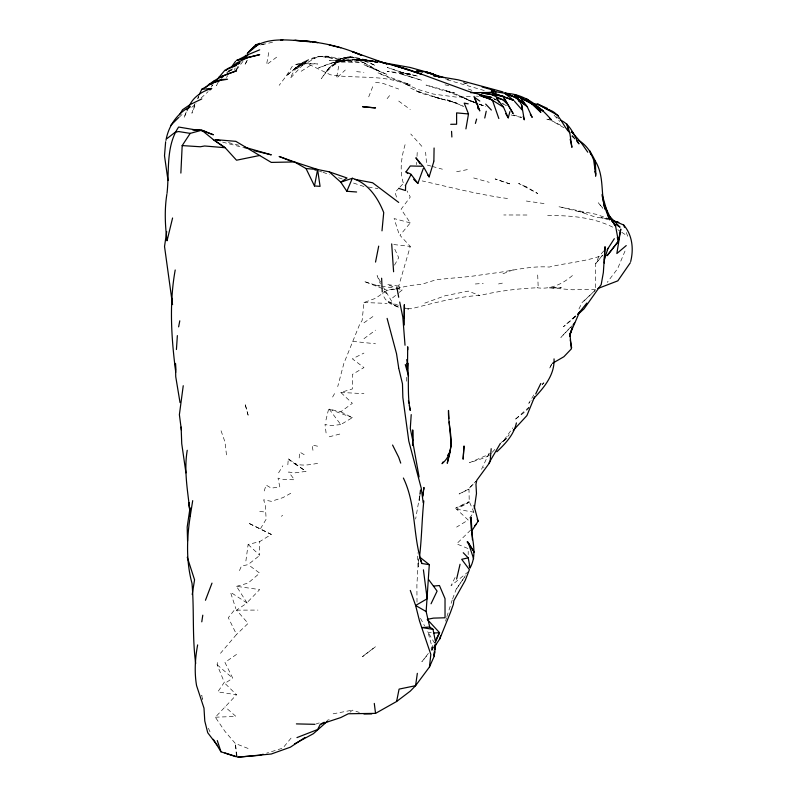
<?xml version="1.0" encoding="UTF-8"?>
<svg xmlns="http://www.w3.org/2000/svg" width="797" height="797" viewBox="0 0 797 797"><rect width="100%" height="100%" fill="white"/><g stroke="black" fill="none" stroke-linecap="round" stroke-linejoin="round"><path stroke-width="0.6" stroke-dasharray="3.98 2.99" d="M417.01 602.153L416.891 585.207L418.385 558.697M418.435 559.883L418.355 566.926L417.21 552.889M416.542 164.64L416.682 162.279M417.01 156.391L417.269 151.679M287.837 464.82L288.305 458.813L306.028 471.386L294.452 472.91L288.634 472.003L294.452 479.754L282.865 479.575L278.023 478.12L279.807 486.937L271.279 488.143L266.068 485.034L264.146 491.271M420.158 490.155L419.202 500.536L420.667 490.424M603.777 250.906L598.906 256.544C582.727 261.974 565.711 262.97 549.282 267.065C529.587 265.59 510.678 271.329 491.36 273.441L471.087 276.37L436.507 279.627L421.862 284.28L410.286 285.505L387.113 290.307L375.526 298.327L363.95 302.521L362.127 320.474L359.865 323.881L343.866 363.422L337.719 386.625M299.174 457.996L299.851 452.148L306.038 455.735M248.116 748.473L235.364 743.511L224.953 731.367L215.329 717.21L236.53 694.775L217.81 691.896L224.316 682.282L217.133 664.758L217.711 660.075M245.894 560.988L248.116 544.461L259.702 541.611L271.279 534.418L248.116 522.912L271.279 534.418M234.667 70.325L235.065 67.884M420.826 489.298L415.645 519.046M268.758 52.552L266.547 64.657L276.698 57.135M338.685 66.181L336.473 78.275L345.3 69.997M325.983 419.969L328.693 408.751M405.095 144.655C401.2 157.866 399.098 172.63 404.258 185.721M399.237 292.409L402.106 290.048L398.699 286.083L410.286 246.393L399.984 235.324L410.276 222.901L401.1 209.222L410.276 197.038L406.998 190.862M445.603 621.182L446.549 617.805M446.868 616.679L452.258 599.882M194.996 103.59L191.898 113.214L196.052 103.221M452.646 598.816L456.163 589.282L465.468 575.803M186.249 111.919L183.928 117.817L187.584 110.066M368.702 96.885L372.996 85.986M625.007 251.055L617.625 268.689L607.194 282.407M197.895 98.778L198.822 96.557M239.459 570.642L241.391 566.159L248.116 564.585L259.035 555.967M598.906 256.544L595.608 263.797L595.608 289.919L582.029 302.611L577.845 311.258M218.039 82.35L216.495 85.648L218.189 82.549M489.129 453.085L481.418 469.582L483.988 467.391M551.394 364.458L549.282 368.911L551.813 364.319M228.41 72.059L229.416 69.967M455.087 577.466L451.012 585.785L468.198 571.808M197.596 98.41L198.642 96.337M247.219 60.183L244.569 65.344L247.469 59.974M431.067 648.888L434.455 642.402M394.475 265.182L398.699 257.69L393.608 246.642M332.608 397.055L335.886 391.227M236.032 69.777L238.393 65.792M278.581 472.86L282.865 465.747M533.831 394.963L528.77 403.302L532.167 399.984M292.34 66.171L286.233 76.014L279.169 85.319M456.611 588.774L465.378 575.703M226.398 77.528L227.743 75.595M231.12 70.774L232.475 68.841M506.723 438.539L502.947 441.598L512.86 427.83M469.612 518.06L473.866 512.182L469.224 501.492L468.985 489.159L459.082 493.971L468.198 489.368L475.968 481.129M431.456 649.575L433.448 646.845L431.277 649.645M236.44 69.897L243.005 61.319M428.378 653.371L421.862 661.769L428.029 654.158M233.959 610.562L228.311 617.705L236.53 634.442L220.48 653.311M602.542 255.13L595.608 263.797L602.562 255.359M387.113 98.669L389.603 95.58M212.958 84.542L211.464 86.355L213.267 84.841M291.064 738.102L282.865 748.094L266.646 753.155M468.198 502.708L469.224 501.492L455.635 508.197L468.198 502.708L456.611 509.223L468.198 520.023L456.611 527.106M431.117 650.531L433.429 647.861M575.643 315.761L572.445 319.378L563.479 326.7L575.942 315.433M529.238 407.496L526.12 410.943L514.533 419.949L528.889 407.297M492.187 452.337L496.292 447.854M502.947 441.598L509.293 434.793M329.201 56.358C312.912 54.824 296.554 62.515 290.257 78.345L306.038 61.439L317.614 56.816L329.201 56.358L334.282 57.773L375.526 61.2M399.098 188.002L395.023 192.336L396.856 198.184M399.915 187.136L403.172 183.659M570.602 327.099L560.859 337.43L572.445 325.445M470.628 530.105L456.611 543.863L468.198 548.595L468.198 554.622M469.513 487.943L475.5 481.717M248.116 601.546L259.702 589.581L236.53 586.333L247.06 603L236.53 610.143L248.116 623.423L236.53 634.442M226.607 73.105L229.915 69.757M575.583 316.2L572.445 319.378L576.012 316.14M363.571 655.672L362.486 656.738L375.536 646.676L363.571 655.672L363.95 655.303M179.186 117.279L183.42 113.174M542.09 384.393L543.843 382.699M584.022 300.987L595.18 290.347M201.123 98.011L208.137 91.635M542.149 384.562L543.933 382.939M349.943 712.309L352.364 710.147L359.317 712.418M191.728 107.336L196.301 103.51M392.542 297.909L398.281 293.196M228.709 71.76L231.529 69.498M281.361 516.326L282.636 515.32M501.154 442.574L506.772 438.27M227.832 72.059L232.664 68.373M363.95 338.695L375.536 330.127M340.787 411.8L352.364 417.648L340.777 424.592L329.201 409.14L340.787 411.8L352.364 403.322L340.777 392.433L352.364 388.946L352.364 374.431L363.95 367.576L352.364 358.839L363.95 353.091M340.777 61.917L353.669 61.459L363.95 62.664L355.95 58.629L379.85 71.581L363.94 64.736L387.113 74.43L379.85 71.581L363.95 62.664L340.777 61.917L346.924 57.563L352.364 56.796L375.536 61.867L354.147 59.675L363.95 59.765L340.777 61.16L332.688 62.714L318.591 67.954C336.374 59.805 356.389 57.025 375.526 61.568L353.31 60.164L329.43 60.572L340.787 60.363L332.688 62.714L350.959 59.895L340.777 61.16L334.471 63.75L347.034 57.623L352.364 56.796C338.018 56.119 328.553 67.635 321.47 78.534L329.201 67.775L340.777 58.729L346.924 57.563M572.445 275.523C562.672 283.961 550.259 289.849 537.098 287.737L537.696 287.747C518.199 288.544 498.773 290.975 479.784 295.518L478.519 295.498C455.645 296.972 433.548 303.149 411.322 308.748L405.245 308.608M363.95 322.815L374.49 315.433M236.54 654.407L224.953 662.417L232.724 678.157L224.943 683.368L236.53 694.775M301.565 63.282L305.809 60.572M301.166 71.272L312.205 64.268M317.614 56.816L296.574 68.622L306.038 61.439L294.452 68.941L306.785 61.13L295.488 67.984L286.233 76.014L300.947 63.64L306.028 62.485L295.488 67.984L300.947 63.64L306.028 62.953L317.614 63.999L300.947 63.64L294.442 64.587L306.028 62.953L330.426 74.788C357.116 79.232 385.24 73.693 410.276 86.066L404.926 83.854L418.295 89.513L433.448 94.076L456.611 97.144L475.092 96.198M290.775 493.273L282.865 497.657L271.279 501.333L263.658 499.789L265.271 505.298L266.158 519.186L260.828 528.182L259.702 528.58M489.517 455.316L484.267 457.857L469.523 462.728L491.37 453.244M502.947 273.779L514.533 269.286M424.761 303.129L445.035 295.787L468.198 291.114L479.784 295.518M315.941 724.015L319.258 722.919M326.989 720.388L329.191 719.661M264.245 43.805L259.702 45.23L274.756 41.733M236.53 586.333L248.116 583.085L259.692 573.143L248.116 564.585M329.201 436.806L340.777 433.807M498.504 283.961L504.959 282.556M456.611 171.744L468.198 169.442M333.106 713.823L352.364 710.147M317.614 463.366C307.811 465.109 295.687 467.55 288.305 458.813M395.113 289.251L387.113 290.307L383.636 288.972M396.258 289.102L399.686 288.653M340.777 424.592L329.201 425.747L325.017 424.243L326.142 433.438M475.301 283.981L483.261 283.403M215.329 717.21L235.942 716.423L224.953 706.78M595.618 289.381L572.445 289.759L549.282 287.847L561.377 287.787L549.282 287.847M526.966 215.011L503.734 214.971M236.53 610.143L257.969 610.084M363.95 302.521L387.113 303.388M547.629 215.479C570.044 215.479 593.267 217.053 613.541 227.573M340.777 392.433L363.95 393.668M476.327 96.128L478.638 96.317M354.555 59.436L374.809 61.12M356.568 71.65L363.95 72.348M352.742 341.365L375.526 343.776M259.692 511.435L265.57 512.063M393.768 244.559L410.286 246.393M398.699 286.083L387.113 284.539L395.192 287.508M375.526 82.29L382.739 83.296L398.699 89.045M526.309 201.033L544.879 203.683M374.351 61.379L363.95 59.875L379.8 62.913M431.287 632.738L428.039 632.26L426.883 630.118M507.51 198.503C478.678 194.607 450.484 187.335 422.161 180.909M368.314 187.026L377.977 188.58M382.48 288.524L363.95 281.411L375.526 285.087L380.189 285.844M381.355 286.033L395.342 288.295M456.611 509.223L473.866 512.182M445.025 78.773L451.959 79.979M374.251 61.439L363.95 59.596L379.003 62.983M558.996 206.752L596.017 214.283L610.462 219.324M561.775 207.31L584.032 212.938L578.343 211.115L595.618 217.173L607.194 218.727L601.068 217.671L608.151 219.613M317.614 446.2L312.145 445.055L313.351 452.806M228.41 142.573L238.851 145.223M521.487 117.548L511.056 114.927M445.035 84.821L450.823 86.186M314.705 170.249L318.282 171.096M319.477 171.375L321.868 171.933M363.95 186.508L352.135 182.613M398.141 306.546C391.207 305.63 383.995 300.409 382.779 293.256M405.065 308.29L408.522 309.156L405.135 307.891M550.607 120.128L545.855 118.912L549.282 119.799M410.276 222.901L394.107 218.557L398.699 232.933M431.177 166.145L426.674 164.919L425.608 152.167M432.303 166.453L442.425 169.213M513.278 114.927L521.527 117.269M473.647 177.94L489.219 182.314M463.625 82.798L468.198 84.093L463.565 82.768M375.526 285.087L379.003 286.073L380.627 287.687M484.307 90.549L445.035 79.162M246.671 148.471L220.819 141.637M479.734 104.457L485.094 106.29M478.728 104.008L485.572 106.33M350.989 61.499L352.364 61.967M479.774 104.467L483.092 105.602M322.974 172.311L329.649 174.613M338.556 177.681L343.049 179.275M474.225 102.106L459.779 95.969L468.198 100.033L456.362 94.285L441.857 89.284L426.006 85.06L440.871 89.852L454.738 93.06L445.025 90.45L477.582 103.67L468.905 100.422L474.364 102.414M468.805 100.482L475.361 102.863M329.201 409.14L352.364 417.648M396.338 287.936L402.106 290.048M468.198 88.975L474.564 91.346M398.38 305.341L387.113 301.097L398.699 307.493L393.539 304.434L383.586 287.607M463.744 106.509L447.027 99.675L462.937 105.931M416.173 90.738L421.862 93.418L442.245 99.226L416.094 90.778L421.862 93.418L410.276 87.949M560.859 125.328L551.634 120.646L564.127 127.839M502.947 103.829L506.284 105.593L501.961 103.221M492.416 97.692L496.631 100.153M247.06 603L230.492 592.221L235.832 608.679M617.785 229.685L620.733 231.628M621.72 232.276L627.618 236.171L626.063 231.718M294.442 463.615L306.028 471.386M571.519 136.018L573.442 137.343M398.699 101.06L410.276 109.538M556.316 116.82L559.046 118.912M217.133 664.758L232.724 678.157M248.116 544.461L259.702 555.26L259.702 541.611M421.862 146.339L410.754 133.986M383.865 290.915L387.113 294.143M572.445 136.626L574.996 139.216M554.104 115.206L559.733 121.443M602.582 207.887L598.149 202.607L602.811 208.326M572.146 135.141L575.185 139.017M434.614 643.189L428.039 632.26L433.369 651.926M420.487 618.323L424.552 625.834M380.647 282.158L377.111 275.623L380.408 283.981M208.386 728.229L210.876 733.768M221.058 430.759L224.953 441.887L226.647 456.243M202.378 698.83L201.78 695.343L202.388 699.716M236.998 755.935L235.364 743.511L236.53 757.05M537.696 274.965L538.214 287.787M406.39 377.27L406.47 383.975M329.201 67.775L325.933 72.198L340.777 58.729C352.991 54.714 364.707 60.442 375.536 65.593L357.205 57.912L347.034 57.623L329.201 67.775M410.276 73.972L398.699 73.404L387.113 71.341L410.276 73.972M329.201 57.553L322.167 56.637L340.777 59.665L329.201 57.553M410.276 74.4L401.588 72.407L387.212 67.446L410.276 75.097L401.588 72.407L418.116 76.243L410.276 74.4M445.035 99.864L433.448 96.776L456.611 103.052L445.035 99.864M509.701 183.868L495.076 178.936L509.701 183.868M410.286 76.651L399.506 73.613L421.862 80.348L410.286 76.651M410.276 84.761L390.958 78.544L377.808 72.766L410.276 84.761M526.11 186.727L518.618 183.44L537.696 193.522L526.11 186.727M496.561 100.253L494.409 99.067L496.541 100.263M248.116 415.147L244.978 403.581L248.106 415.137"/><path stroke-width="1.2" d="M412.547 445.583L412.716 429.922L413.075 443.501L419.092 476.925M404.159 317.983L404.338 304.703L404.268 324.987M433.877 160.765L434.086 148.003M180.869 173.088L182.184 145.582L190.204 133.378L201.78 130.2L213.367 134.783L201.78 130.429M167.031 193.352C169.462 171.245 165.597 146.449 178.618 127.032L198.264 130.339M434.395 651.737L434.305 655.393L434.584 651.896M195.683 663.512C192.127 636.992 194.309 610.044 192.017 583.384C186.03 561.477 186.767 538.662 190.204 516.277L192.705 500.636M406.759 359.606C409.887 376.453 406.699 393.648 410.276 410.465L409.349 405.573M423.815 500.954C421.852 519.594 421.762 538.334 419.501 556.944L429.294 564.665L426.146 611.548L429.713 626.99L433.04 629.371L435.411 641.386M604.246 263.03L605.033 246.701L603.359 272.494L601.187 284.609L584.032 308.857L577.795 314.526M407.476 369.15L407.695 346.775L407.735 349.734M407.496 368.722L407.825 363.053L407.227 368.981M175.758 372.249C171.365 338.376 169.064 303.747 175.21 269.984M176.426 349.524L177.362 335.617M411.212 414.599L410.286 428.517L412.766 440.452M434.763 649.555L435.132 644.883M165.637 141.756L164.501 155.784L168.008 180.511M296.952 737.594L317.614 729.534L320.284 724.314L340.777 717.559L348.329 713.753L375.536 713.375L396.607 701.499L410.276 691.129L415.576 685.699L429.473 666.969L434.176 656.31L434.554 651.717M434.744 649.425L435.122 644.833M491.181 448.681L490.155 461.254L489.298 463.147L476.775 480.282L475.968 484.217L476.476 493.482L474.305 508.586M469.124 565.701L470.1 567.862C478.987 551.903 469.323 534.1 471.117 517.143L472.422 539.768M187.235 450.295C183.539 472.053 188.321 493.751 190.304 515.4L189.009 502.768L190.204 516.277M381.992 230.841L383.726 212.56C377.898 197.815 368.224 183.29 352.364 178.259L340.787 182.184L329.201 171.833L317.614 169.512L306.028 168.546L294.442 161.94L279.129 156.481L291.802 161.432M429.473 666.969L430.808 654.367L419.561 621.122L415.616 605.471L410.286 590.447M166.852 194.348C164.391 209.75 165.109 225.392 167.031 240.804L172.58 217.999M477.792 108.661L478.041 106.509L474.354 97.274L479.784 101.06M434.176 656.31L435.74 643.846M630.716 261.536L630.776 261.087C633.804 248.694 632.29 234.976 623.722 225.043L610.462 219.324M554.045 358.889C554.792 374.819 544.162 387.392 533.86 398.321M417.339 673.345L415.576 685.699L399.078 689.106L396.607 701.499M166.703 231.548L164.531 246.502L172.531 304.623L171.754 298.736M183.24 385.718L179.385 414.699L181.387 430.111M190.025 507.888L187.185 527.086L187.554 540.675M201.78 621.829L202.787 615.184M422.749 495.535L423.277 492.078M423.625 489.776L423.984 487.475L422.729 496.76M192.216 594.532L194.558 579.808L187.265 557.272M465.916 128.895L468.437 114.34M317.614 169.512L320.065 186.349L314.486 185.96L317.614 169.512L294.442 161.94L271.289 162.409L235.832 141.348L215.648 139.634L220.281 140.71M378.695 246.124L375.536 262.074M178.618 326.86L179.793 320.832M617.267 237.536L618.382 241.043L620.783 229.048L616.858 253.536L626.243 245.576M484.755 118.016L486.23 111.241M456.611 579.06L460.048 564.256M505.736 113.642L508.237 117.836L509.931 111.55M434.973 646.078L439.785 638.865L440.641 635.727M186.817 109.886L190.204 106.599C177.153 113.383 168.446 125.936 165.975 140.342M433.887 161.273L429.125 176.884L427.73 174.872M475.391 123.415L476.636 119.072M586.851 303.079L579.499 312.215L570.194 333.594L572.445 327.178L569.616 336.523L569.915 333.425L571.339 348.907L563.907 356.717L552.321 363.402M604.415 259.722L607.932 248.385M413.633 179.285L417.877 183.38L423.277 168.516M516.396 422.908C513.926 434.813 505.328 443.64 496.88 451.769M534.568 396.886L526.897 415.596L513.218 430.43M205.457 600.271L211.992 583.125M356.608 191.997L346.834 191.26L352.364 178.259M435.321 642.482L439.545 632.669L427.232 619.359L433.448 618.123L445.035 617.775L445.025 598.647L439.456 585.546L433.448 586.084L428.696 579.688M439.785 638.865L450.524 612.245L453.403 604.246L453.822 600.779L465.149 580.575L469.423 569.666L461.702 559.325L468.198 557.82L470.1 567.862M199.12 94.863L201.78 89.274L213.367 82.489L222.732 79.481L227.573 79.242M535.714 393.937L540.794 383.496M410.943 174.772L405.623 185.073L405.494 190.523L398.699 188.381M188.939 106.778C192.744 97.124 202.059 91.296 211.643 88.447L209.89 90.041M435.59 640.23L439.545 632.669L433.448 633.057M500.406 443.361L488.999 462.967M179.574 114.748L182.503 109.757L190.204 104.537L201.78 98.928M443.062 461.971L442.036 463.685C458.165 450.255 447.595 427.919 448.502 410.455L448.92 418.505M471.764 530.892L478.13 521.188L473.956 505.408M431.038 603.777L437.095 591.125L433.448 586.084M607.194 249.73L614.328 238.701M630.357 262.701L617.834 280.843L597.84 288.524M447.585 455.406L450.255 451.6L447.266 463.246L451.291 444.955L449.1 421.952M231.479 67.058L235.593 61.239M407.685 173.547L405.992 171.913L410.286 165.975L421.862 166.244M246.652 56.557L248.116 54.644L259.692 49.832M243.792 58.081L245.964 55.252M225.91 70.614L227.364 68.781L239.997 62.694L238.114 64.208M215.927 80.905L224.953 70.176L236.53 65.424M573.182 324.558L574.657 322.795M205.975 87.192C214.323 79.162 225.671 74.519 236.54 70.823L218.906 77.279M474.673 525.851L476.297 524.157M233.222 66.4L236.53 63.053L248.116 57.344L259.702 54.654L237.287 60.263L248.116 54.644M577.935 313.809L579.499 312.215M170.538 125.547L178.618 117.577M327.338 721.315L313.37 733.698L294.452 743.93M221.357 78.016L223.15 76.492M211.504 84.034L213.367 82.489M248.116 52.602C259.563 39.053 278.243 39.262 294.452 40.398M167.031 138.548L175.161 132.262L178.618 131.545L190.204 133.378M305.052 737.454L290.397 747.178L271.279 754.012L238.164 757.15L224.953 752.976M321.281 723.796L324.249 722.241M208.396 84.582L222.732 79.481L213.367 81.533L220.47 80.387M467.351 542.687L468.198 542.418L474.225 552.102L467.211 541.631L468.198 542.418L473.617 558.707M263.169 754.231L259.702 755.317L238.164 757.15M236.53 60.293L248.116 57.344M259.702 155.475L236.53 160.217L224.943 147.495L213.367 139.634L201.78 130.2L193.681 129.582L200.625 130.31M280.524 40.298L282.865 39.85M222.831 80.009L226.388 79.441M201.78 89.274L211.643 88.447M429.713 626.99L421.862 627.548L433.04 629.371M484.417 92.85L491.36 92.422L513.706 100.352L504.521 93.229L491.36 90.997L495.993 92.163M470.638 92.721L491.36 92.422L513.706 100.352M450.694 124.302L456.611 124.232L456.611 112.885L468.198 113.931M363.95 713.943L371.761 713.903M293.983 40.368L306.038 40.906L317.614 42.59L312.832 42.121M533.063 104.028L537.696 104.118L547.579 108.492M296.404 723.895L314.925 724.324M182.184 145.582L200.266 146.758L204.65 145.99L224.844 147.694L213.367 139.634M192.515 129.821L199.469 130.28M489.049 97.154L491.36 97.334L479.784 94.554L483.829 96.746M310.441 41.892L294.92 40.368C317.774 41.314 340.708 45.997 361.639 55.352L352.364 51.656L387.113 63.979L375.776 60.562L407.287 69.12L421.563 74.251L411.411 70.943M505.258 93.319C524.028 93.677 539.699 106.18 551.285 119.729L549.472 118.086M501.771 95.959L481.767 92.99L502.947 96.138L513.009 113.323L502.947 96.138M419.501 556.944L421.862 563.499L429.294 564.665M201.701 130.907L206.293 131.664M422.559 72.049L416.512 70.983L425.718 71.85L443.849 77.628M426.186 72.686L433.448 73.972L410.156 67.466L380.338 62.176M468.198 103.839L464.203 103.132L468.546 114.001M355.173 179.455L372.607 182.762L398.699 202.428M254.084 150.663L271.279 154.837L244.639 147.176M438.828 76.801L433.448 75.625L458.215 79.839L502.947 91.914M482.155 86.993L494.598 90.529M340.777 47.75L329.201 44.941M507.579 95.072L514.523 96.826L526.11 105.602L514.533 95.59L520.421 97.433L532.177 104.018L514.533 94.574L526.11 100.402M612.873 220.899L618.781 222.522L612.933 220.899M508.237 117.836L503.525 107.177L491.36 99.575L479.336 94.395L468.198 91.286L421.862 74.3L391.875 64.637L410.286 70.574M498.872 102.126L496.372 97.931L502.947 99.794L507.898 104.656M546.264 109.249C559.653 111.092 561.616 124.82 569.775 132.73L571.927 147.345L570.184 139.196M213.367 739.317L220.988 751.81L235.753 756.652M479.784 95.66L491.36 99.575M329.201 171.833L347.024 177.99L340.787 182.184L346.834 191.26M504.521 93.229L514.523 96.826M439.904 77.04L425.718 71.85L439.346 77.01M479.784 94.554L492.436 100.213L498.822 118.504M405.992 171.913L410.824 174.075L417.877 183.38M491.36 94.504L502.947 99.794M535.594 105.981L537.696 106.957L535.753 106.031M505.328 92.771L517.94 98.858L521.686 104.955L524.277 119.829L523.221 116.332M549.282 110.165L537.696 104.118L558.358 115.645M479.336 94.395L484.606 97.204M426.146 611.548L415.616 605.471L427.172 598.766L423.416 569.845M538.095 107.894L543.285 110.982L537.696 107.406L541.322 110.693M578.612 140.411C586.582 144.905 591.474 153.173 595.349 161.163L595.608 161.612C604.335 176.147 600.569 193.462 605.013 209.093L602.163 195.793M560.859 120.297C570.552 124.561 574.069 135.36 578.981 143.868L576.699 140.959M616.081 224.555L620.026 227.175L608.26 214.991M572.445 132.591L581.143 142.623L587.768 152.177M514.533 95.59L527.305 106.828L532.187 117.378L530.324 114.23M463.246 552.719L468.198 557.82M485.682 104.108L491.37 110.046M514.533 101.319L522.035 109.866L521.686 104.955M609.277 216.117L615.563 226.039L618.382 241.043M496.372 97.931L503.525 107.177M609.247 216.146L615.563 226.039L611.697 220.231M216.953 744.906L207.718 732.722L204.789 721.036L203.982 708.125L196.58 685.649A117.308 67.725 -60 0 1 197.646 644.903M527.305 106.828L520.421 97.433L524.137 103.73M420.069 163.803L415.885 157.776L423.516 166.752L429.125 176.884M392.572 445.045L398.699 457.279L400.732 463.127M306.028 168.546L314.486 185.96M477.184 519.186L478.13 521.188M604.544 205.347L612.036 221.177M474.354 97.274L479.774 110.922L478.041 106.509M604.305 205.975L609.496 219.882L602.064 194.358M403.382 478.031C416.403 504.979 412.607 535.714 421.862 563.499M623.722 225.043L624.499 227.265M569.775 132.73L566.926 124.073L568.181 129.891M217.292 740.572L220.988 751.81M517.94 98.858L518.648 101.189M405.265 364.528L408.562 376.005M387.113 318.392L396.527 353.699L398.699 367.915M590.756 154.588L589.84 150.972L593.635 159.878L595.618 173.885L595.01 171.475M398.759 368.363L402.475 383.885L402.854 397.474L408.781 441.02L421.274 488.362L423.227 502.867M399.705 302.033L402.834 317.216L405.025 345.231M408.413 400.692L408.881 403.133M396.816 286.99L398.699 297.271M570.234 339.911L571.658 347.811M185.94 472.87L181.736 443.69L181.138 427.062M180.022 402.575L175.738 376.672L175.479 363.442L175.758 370.107M374.291 703.422L375.536 713.375M393.598 271.757L391.696 243.902M451.56 131.346L451.869 137.004M381.624 278.213L382.261 291.961M406.878 363.322L407.058 368.284M595.658 174.374L595.618 176.187L595.349 161.163L595.658 174.374M464.023 446.171L463.117 459.022L464.023 446.171M618.093 241.66L607.194 255.598L618.093 241.66M255.568 44.941L247.249 53.519L259.702 43.337L255.568 44.941M364.996 106.908L362.605 106.738L375.536 107.924L364.996 106.908M537.696 108.651L526.11 98.489L540.834 112.387L537.696 108.651M573.511 133.647L571.708 132.023L573.511 133.647"/></g></svg>
